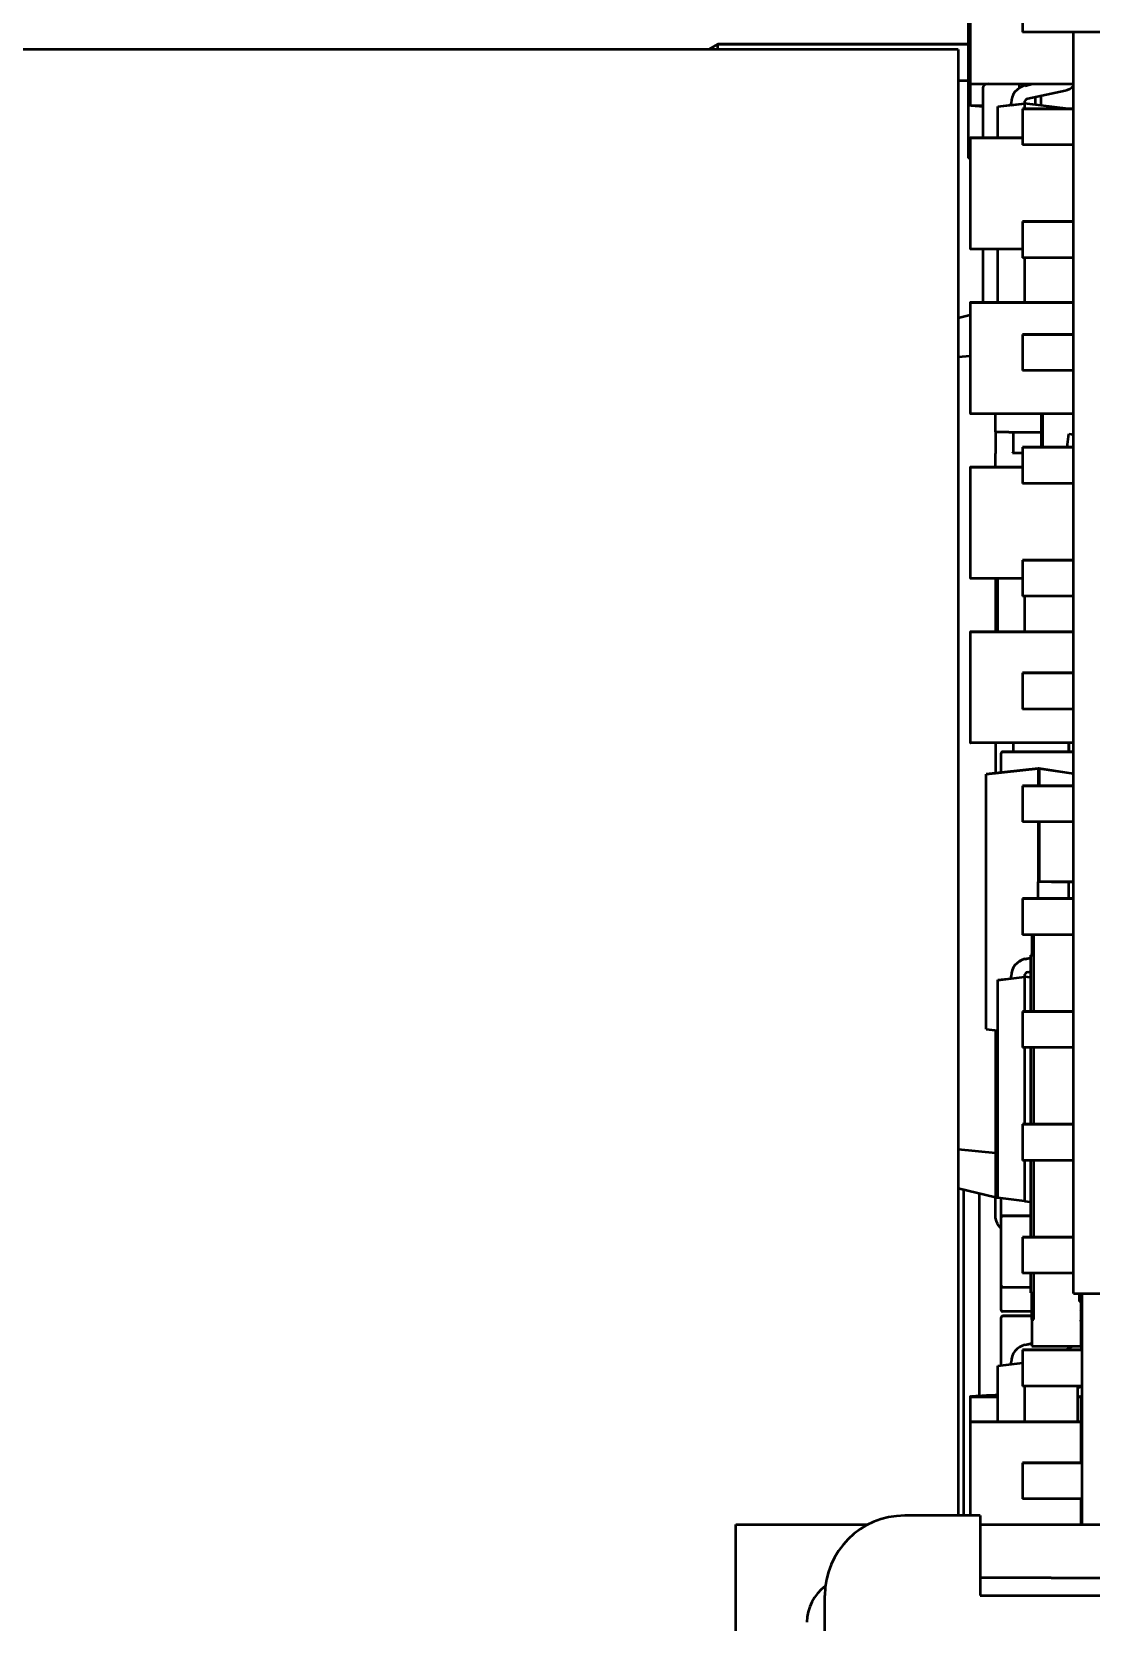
# Model space of a CAD drawing. Header units: millimetres. Extents: x 3100 to 5091, y 868 to 1900.
# Drawn here: x 3480.72 to 3492.64, y 1613.53 to 1631.43 of the extents above; entities that cross this region are included whole.
import ezdxf

# ---------------------------------------------------------------- set-up
doc = ezdxf.new("R2010")
doc.units = ezdxf.units.MM
doc.header["$LTSCALE"] = 1.8
doc.layers.add('외형선(ISO)', color=7, linetype='Continuous', lineweight=50)

msp = doc.modelspace()

# ---------------------------------------------------------------- linework, layer by layer
at = {"layer": '외형선(ISO)'}
for p, q in [((3491.255, 1633.433), (3491.255, 1630.004)), ((3491.275, 1632.084), (3491.275, 1630.844)), ((3491.866, 1631.83), (3491.866, 1631.424)), ((3492.44, 1631.424), (3491.866, 1631.424)), ((3492.44, 1631.426), (3492.74, 1631.426)), ((3492.44, 1617.226), (3492.44, 1631.426)), ((3488.33, 1631.226), (3488.436, 1631.288)), ((3488.436, 1631.288), (3488.33, 1631.226)), ((3488.436, 1631.287), (3488.33, 1631.226)), ((3488.33, 1631.226), (3488.436, 1631.287)), ((3488.436, 1631.287), (3488.33, 1631.226)), ((3488.331, 1631.226), (3488.436, 1631.287)), ((3488.436, 1631.287), (3488.331, 1631.226)), ((3488.331, 1631.226), (3488.436, 1631.287)), ((3488.331, 1631.226), (3488.436, 1631.287)), ((3488.436, 1631.287), (3488.331, 1631.226)), ((3491.255, 1631.288), (3488.436, 1631.288)), ((3488.436, 1631.288), (3491.255, 1631.288)), ((3488.436, 1631.287), (3488.436, 1631.288)), ((3488.436, 1631.288), (3488.436, 1631.288)), ((3491.255, 1631.287), (3488.436, 1631.287)), ((3488.436, 1631.287), (3491.255, 1631.287)), ((3488.436, 1631.287), (3488.436, 1631.287)), ((3491.255, 1631.287), (3488.436, 1631.287)), ((3488.436, 1631.287), (3491.255, 1631.287)), ((3488.436, 1631.287), (3488.436, 1631.287)), ((3491.255, 1631.287), (3488.436, 1631.287)), ((3488.436, 1631.287), (3491.255, 1631.287)), ((3488.436, 1631.287), (3488.436, 1631.287)), ((3491.255, 1631.287), (3488.436, 1631.287)), ((3488.436, 1631.287), (3488.436, 1631.287)), ((3491.255, 1631.287), (3488.436, 1631.287)), ((3488.436, 1631.287), (3488.436, 1631.287)), ((3488.436, 1631.287), (3488.436, 1631.287)), ((3488.436, 1631.287), (3488.436, 1631.287)), ((3488.436, 1631.226), (3488.436, 1631.287)), ((3491.14, 1631.226), (3479.94, 1631.226)), ((3491.14, 1631.226), (3491.14, 1614.726)), ((3491.14, 1630.88), (3491.255, 1630.88)), ((3491.275, 1630.844), (3491.275, 1630.6)), ((3491.28, 1630.839), (3492.44, 1630.839)), ((3491.422, 1630.234), (3491.422, 1630.802)), ((3491.422, 1630.802), (3491.422, 1630.802)), ((3491.486, 1630.839), (3491.447, 1630.832)), ((3491.832, 1630.795), (3491.832, 1630.839)), ((3491.894, 1630.82), (3491.977, 1630.839)), ((3491.894, 1630.82), (3491.977, 1630.839)), ((3491.894, 1630.82), (3491.976, 1630.839)), ((3491.894, 1630.82), (3491.976, 1630.839)), ((3491.894, 1630.82), (3491.976, 1630.839)), ((3491.894, 1630.82), (3491.976, 1630.839)), ((3491.894, 1630.821), (3491.975, 1630.839)), ((3491.894, 1630.821), (3491.975, 1630.839)), ((3491.927, 1630.674), (3492.346, 1630.767)), ((3492.012, 1630.606), (3492.012, 1630.693)), ((3492.075, 1630.598), (3492.075, 1630.707)), ((3491.422, 1630.595), (3491.28, 1630.595)), ((3491.587, 1630.584), (3491.887, 1630.621)), ((3491.587, 1630.584), (3491.737, 1630.603)), ((3491.587, 1630.234), (3491.587, 1630.584)), ((3491.587, 1630.584), (3491.587, 1630.584)), ((3491.737, 1630.625), (3491.737, 1630.625)), ((3491.737, 1630.602), (3491.737, 1630.625)), ((3491.737, 1630.625), (3491.737, 1630.625)), ((3491.737, 1630.625), (3491.737, 1630.625)), ((3491.737, 1630.625), (3491.737, 1630.625)), ((3491.737, 1630.625), (3491.737, 1630.625)), ((3491.737, 1630.625), (3491.737, 1630.625)), ((3491.737, 1630.625), (3491.737, 1630.625)), ((3491.737, 1630.602), (3491.887, 1630.621)), ((3492.44, 1630.561), (3491.866, 1630.561)), ((3491.866, 1630.561), (3491.866, 1630.56)), ((3491.866, 1630.561), (3491.866, 1630.561)), ((3491.866, 1630.561), (3492.44, 1630.561)), ((3491.866, 1630.56), (3492.44, 1630.56)), ((3491.866, 1630.56), (3491.866, 1630.154)), ((3491.866, 1630.56), (3491.866, 1630.56)), ((3492.44, 1630.56), (3491.866, 1630.56)), ((3491.887, 1630.621), (3491.887, 1630.625)), ((3491.887, 1630.621), (3491.887, 1630.621)), ((3492.381, 1630.561), (3491.887, 1630.621)), ((3492.376, 1630.561), (3491.887, 1630.621)), ((3491.887, 1630.621), (3491.887, 1630.561)), ((3491.275, 1630.229), (3491.275, 1628.989)), ((3491.866, 1630.234), (3491.28, 1630.234)), ((3491.28, 1630.234), (3491.28, 1630.234)), ((3491.28, 1630.234), (3491.866, 1630.234)), ((3492.44, 1630.154), (3491.866, 1630.154)), ((3491.275, 1630.004), (3491.255, 1630.004)), ((3492.44, 1629.291), (3491.866, 1629.291)), ((3491.866, 1629.291), (3491.866, 1629.29)), ((3491.866, 1629.291), (3491.866, 1629.291)), ((3491.866, 1629.291), (3492.44, 1629.291)), ((3491.866, 1629.29), (3492.44, 1629.29)), ((3491.866, 1629.29), (3491.866, 1628.884)), ((3492.44, 1629.29), (3491.866, 1629.29)), ((3491.866, 1629.29), (3491.866, 1629.29)), ((3491.28, 1628.984), (3491.866, 1628.984)), ((3491.422, 1628.38), (3491.422, 1628.984)), ((3491.587, 1628.38), (3491.587, 1628.984)), ((3492.44, 1628.884), (3491.866, 1628.884)), ((3491.887, 1628.884), (3491.887, 1628.38)), ((3491.275, 1628.375), (3491.275, 1627.135)), ((3492.44, 1628.38), (3491.28, 1628.38)), ((3491.28, 1628.38), (3491.28, 1628.38)), ((3491.28, 1628.38), (3492.44, 1628.38)), ((3491.275, 1628.237), (3491.14, 1628.205)), ((3491.275, 1628.236), (3491.14, 1628.203)), ((3492.44, 1628.021), (3491.866, 1628.021)), ((3491.866, 1628.021), (3491.866, 1628.02)), ((3491.866, 1628.021), (3491.866, 1628.021)), ((3491.866, 1628.021), (3492.44, 1628.021)), ((3491.866, 1628.02), (3492.44, 1628.02)), ((3491.866, 1628.02), (3491.866, 1627.614)), ((3492.44, 1628.02), (3491.866, 1628.02)), ((3491.866, 1628.02), (3491.866, 1628.02)), ((3491.275, 1627.776), (3491.14, 1627.763)), ((3492.44, 1627.614), (3491.866, 1627.614)), ((3491.28, 1627.13), (3492.44, 1627.13)), ((3491.561, 1626.93), (3491.561, 1627.13)), ((3492.075, 1627.13), (3492.075, 1626.751)), ((3492.095, 1626.751), (3492.095, 1627.13)), ((3491.562, 1626.929), (3491.562, 1626.68)), ((3491.712, 1626.919), (3492.075, 1626.919)), ((3491.762, 1626.919), (3491.762, 1626.689)), ((3492.368, 1626.751), (3492.389, 1626.9)), ((3492.389, 1626.9), (3492.44, 1626.893)), ((3492.389, 1626.9), (3492.389, 1626.9)), ((3492.389, 1626.9), (3492.44, 1626.893)), ((3492.389, 1626.9), (3492.44, 1626.893)), ((3492.389, 1626.9), (3492.389, 1626.9)), ((3492.389, 1626.9), (3492.44, 1626.893)), ((3492.389, 1626.9), (3492.389, 1626.9)), ((3492.389, 1626.9), (3492.44, 1626.893)), ((3492.389, 1626.9), (3492.389, 1626.9)), ((3492.389, 1626.9), (3492.44, 1626.893)), ((3492.389, 1626.9), (3492.389, 1626.9)), ((3492.389, 1626.9), (3492.44, 1626.893)), ((3492.389, 1626.9), (3492.389, 1626.9)), ((3492.389, 1626.9), (3492.44, 1626.893)), ((3492.389, 1626.9), (3492.389, 1626.9)), ((3491.561, 1626.526), (3491.561, 1626.68)), ((3491.564, 1626.687), (3491.564, 1626.687)), ((3491.833, 1626.689), (3491.866, 1626.689)), ((3492.44, 1626.751), (3491.866, 1626.751)), ((3491.866, 1626.751), (3491.866, 1626.751)), ((3491.866, 1626.751), (3492.44, 1626.751)), ((3491.866, 1626.751), (3491.866, 1626.75)), ((3491.866, 1626.75), (3492.44, 1626.75)), ((3491.866, 1626.75), (3491.866, 1626.344)), ((3492.44, 1626.75), (3491.866, 1626.75)), ((3491.866, 1626.75), (3491.866, 1626.75)), ((3491.275, 1626.521), (3491.275, 1625.281)), ((3491.866, 1626.526), (3491.28, 1626.526)), ((3491.28, 1626.526), (3491.28, 1626.526)), ((3491.28, 1626.526), (3491.866, 1626.526)), ((3492.44, 1626.344), (3491.866, 1626.344)), ((3492.44, 1625.481), (3491.866, 1625.481)), ((3491.866, 1625.481), (3491.866, 1625.481)), ((3491.866, 1625.481), (3492.44, 1625.481)), ((3491.866, 1625.481), (3491.866, 1625.48)), ((3491.866, 1625.48), (3492.44, 1625.48)), ((3491.866, 1625.48), (3491.866, 1625.074)), ((3492.44, 1625.48), (3491.866, 1625.48)), ((3491.866, 1625.48), (3491.866, 1625.48)), ((3491.28, 1625.276), (3491.866, 1625.276)), ((3491.562, 1625.276), (3491.562, 1624.672)), ((3491.587, 1624.672), (3491.587, 1625.276)), ((3492.44, 1625.074), (3491.866, 1625.074)), ((3491.887, 1625.074), (3491.887, 1624.672)), ((3491.275, 1624.667), (3491.275, 1623.427)), ((3492.44, 1624.672), (3491.28, 1624.672)), ((3491.28, 1624.672), (3492.44, 1624.672)), ((3491.28, 1624.672), (3491.28, 1624.672)), ((3491.768, 1624.667), (3491.768, 1624.667)), ((3491.887, 1624.672), (3491.887, 1624.672)), ((3492.032, 1624.667), (3492.032, 1624.667)), ((3492.44, 1624.211), (3491.866, 1624.211)), ((3491.866, 1624.211), (3491.866, 1624.211)), ((3491.866, 1624.211), (3492.44, 1624.211)), ((3491.866, 1624.211), (3491.866, 1624.21)), ((3491.866, 1624.21), (3492.44, 1624.21)), ((3491.866, 1624.21), (3491.866, 1623.804)), ((3492.44, 1624.21), (3491.866, 1624.21)), ((3491.866, 1624.21), (3491.866, 1624.21)), ((3492.44, 1623.804), (3491.866, 1623.804)), ((3492.44, 1623.422), (3491.28, 1623.422)), ((3491.562, 1623.422), (3491.562, 1623.083)), ((3491.762, 1623.422), (3491.762, 1623.322)), ((3492.387, 1623.422), (3492.387, 1623.322)), ((3492.388, 1623.322), (3492.388, 1623.422)), ((3491.625, 1623.306), (3491.625, 1623.306)), ((3491.625, 1623.09), (3491.625, 1623.306)), ((3492.44, 1623.322), (3491.641, 1623.322)), ((3491.641, 1623.322), (3492.44, 1623.322)), ((3491.641, 1623.322), (3491.641, 1623.322)), ((3492.44, 1623.322), (3491.641, 1623.322)), ((3491.641, 1623.322), (3491.641, 1623.322)), ((3491.457, 1623.072), (3492.041, 1623.136)), ((3492.041, 1623.136), (3491.457, 1623.071)), ((3491.457, 1623.071), (3491.457, 1623.072)), ((3491.457, 1620.2), (3491.457, 1623.071)), ((3492.055, 1623.136), (3492.041, 1623.136)), ((3492.041, 1623.136), (3492.041, 1622.941)), ((3492.041, 1623.136), (3492.055, 1623.136)), ((3492.041, 1623.136), (3492.041, 1623.136)), ((3492.055, 1623.136), (3492.44, 1623.077)), ((3492.055, 1623.136), (3492.055, 1622.941)), ((3492.055, 1623.136), (3492.055, 1623.136)), ((3492.44, 1623.076), (3492.055, 1623.136)), ((3492.44, 1622.941), (3491.866, 1622.941)), ((3491.866, 1622.941), (3491.866, 1622.941)), ((3491.866, 1622.941), (3492.44, 1622.941)), ((3491.866, 1622.941), (3491.866, 1622.94)), ((3491.866, 1622.94), (3492.44, 1622.94)), ((3491.866, 1622.94), (3491.866, 1622.534)), ((3492.44, 1622.94), (3491.866, 1622.94)), ((3491.866, 1622.94), (3491.866, 1622.94)), ((3492.44, 1622.534), (3491.866, 1622.534)), ((3492.041, 1622.534), (3492.041, 1621.861)), ((3492.055, 1622.534), (3492.055, 1621.861)), ((3492.055, 1621.861), (3492.041, 1621.861)), ((3492.041, 1621.671), (3492.041, 1621.861)), ((3492.191, 1621.861), (3492.055, 1621.861)), ((3492.44, 1621.861), (3492.387, 1621.861)), ((3492.387, 1621.671), (3492.387, 1621.861)), ((3492.44, 1621.671), (3491.866, 1621.671)), ((3491.866, 1621.671), (3491.866, 1621.671)), ((3491.866, 1621.671), (3492.44, 1621.671)), ((3491.866, 1621.671), (3491.866, 1621.67)), ((3491.866, 1621.67), (3492.44, 1621.67)), ((3491.866, 1621.67), (3491.866, 1621.264)), ((3492.44, 1621.67), (3491.866, 1621.67)), ((3491.866, 1621.67), (3491.866, 1621.67)), ((3492.44, 1621.264), (3491.866, 1621.264)), ((3491.972, 1621.264), (3491.972, 1621.034)), ((3491.992, 1621.034), (3491.992, 1621.264)), ((3491.957, 1621.034), (3491.972, 1621.034)), ((3491.992, 1621.034), (3491.957, 1621.034)), ((3491.957, 1621.034), (3491.957, 1620.401)), ((3491.957, 1621.034), (3491.957, 1621.034)), ((3491.972, 1621.034), (3491.992, 1621.034)), ((3491.992, 1620.401), (3491.992, 1621.034)), ((3491.894, 1620.991), (3491.957, 1621.005)), ((3491.894, 1620.991), (3491.957, 1621.005)), ((3491.894, 1620.991), (3491.957, 1621.005)), ((3491.894, 1620.991), (3491.957, 1621.005)), ((3491.894, 1620.991), (3491.957, 1621.005)), ((3491.894, 1620.99), (3491.957, 1621.004)), ((3491.894, 1620.99), (3491.957, 1621.004)), ((3491.894, 1620.99), (3491.957, 1621.004)), ((3491.927, 1620.844), (3491.957, 1620.851)), ((3491.587, 1620.754), (3491.887, 1620.791)), ((3491.587, 1620.755), (3491.737, 1620.773)), ((3491.587, 1620.754), (3491.587, 1620.755)), ((3491.587, 1618.301), (3491.587, 1620.754)), ((3491.737, 1620.795), (3491.737, 1620.796)), ((3491.737, 1620.795), (3491.737, 1620.795)), ((3491.737, 1620.772), (3491.737, 1620.795)), ((3491.737, 1620.795), (3491.737, 1620.795)), ((3491.737, 1620.795), (3491.737, 1620.795)), ((3491.737, 1620.795), (3491.737, 1620.795)), ((3491.737, 1620.795), (3491.737, 1620.795)), ((3491.737, 1620.795), (3491.737, 1620.795)), ((3491.737, 1620.772), (3491.887, 1620.791)), ((3491.887, 1620.791), (3491.887, 1620.795)), ((3491.887, 1620.791), (3491.887, 1620.791)), ((3491.957, 1620.783), (3491.887, 1620.791)), ((3491.957, 1620.782), (3491.887, 1620.791)), ((3491.887, 1620.791), (3491.887, 1620.401)), ((3492.44, 1620.401), (3491.866, 1620.401)), ((3491.866, 1620.401), (3491.866, 1620.401)), ((3491.866, 1620.401), (3492.44, 1620.401)), ((3491.866, 1620.401), (3491.866, 1620.4)), ((3491.866, 1620.4), (3492.44, 1620.4)), ((3491.866, 1620.4), (3491.866, 1619.994)), ((3492.44, 1620.4), (3491.866, 1620.4)), ((3491.866, 1620.4), (3491.866, 1620.4)), ((3491.457, 1620.2), (3491.587, 1620.186)), ((3491.562, 1620.189), (3491.562, 1618.805)), ((3492.44, 1619.994), (3491.866, 1619.994)), ((3491.887, 1619.994), (3491.887, 1619.131)), ((3491.957, 1619.994), (3491.957, 1619.131)), ((3491.992, 1619.131), (3491.992, 1619.994)), ((3492.44, 1619.131), (3491.866, 1619.131)), ((3491.866, 1619.131), (3491.866, 1619.131)), ((3491.866, 1619.131), (3492.44, 1619.131)), ((3491.866, 1619.131), (3491.866, 1619.13)), ((3491.866, 1619.13), (3492.44, 1619.13)), ((3491.866, 1619.13), (3491.866, 1618.724)), ((3492.44, 1619.13), (3491.866, 1619.13)), ((3491.866, 1619.13), (3491.866, 1619.13)), ((3491.562, 1618.805), (3491.14, 1618.846)), ((3491.562, 1618.805), (3491.562, 1618.305)), ((3491.587, 1618.805), (3491.562, 1618.805)), ((3492.44, 1618.724), (3491.866, 1618.724)), ((3491.887, 1618.724), (3491.887, 1618.264)), ((3491.957, 1618.724), (3491.957, 1617.861)), ((3491.992, 1617.861), (3491.992, 1618.724)), ((3491.562, 1618.305), (3491.14, 1618.406)), ((3491.203, 1618.391), (3491.203, 1614.726)), ((3491.383, 1616.075), (3491.383, 1618.347)), ((3491.562, 1618.305), (3491.587, 1618.305)), ((3491.562, 1618.104), (3491.562, 1618.305)), ((3491.887, 1618.264), (3491.587, 1618.301)), ((3491.625, 1618.083), (3491.625, 1618.297)), ((3491.887, 1618.264), (3491.957, 1618.256)), ((3491.625, 1618.083), (3491.625, 1618.083)), ((3491.625, 1617.315), (3491.625, 1618.083)), ((3491.957, 1618.099), (3491.641, 1618.099)), ((3491.641, 1618.099), (3491.957, 1618.099)), ((3491.641, 1618.099), (3491.641, 1618.099)), ((3491.957, 1618.099), (3491.641, 1618.099)), ((3491.641, 1618.099), (3491.641, 1618.099)), ((3492.44, 1617.861), (3491.866, 1617.861)), ((3491.866, 1617.861), (3491.866, 1617.861)), ((3491.866, 1617.861), (3492.44, 1617.861)), ((3491.866, 1617.861), (3491.866, 1617.86)), ((3491.866, 1617.86), (3492.44, 1617.86)), ((3491.866, 1617.86), (3491.866, 1617.454)), ((3492.44, 1617.86), (3491.866, 1617.86)), ((3491.866, 1617.86), (3491.866, 1617.86)), ((3492.44, 1617.454), (3491.866, 1617.454)), ((3491.957, 1617.454), (3491.957, 1617.234)), ((3491.992, 1617.234), (3491.992, 1617.454)), ((3491.625, 1617.038), (3491.625, 1617.315)), ((3491.641, 1617.299), (3491.957, 1617.299)), ((3491.957, 1617.234), (3491.992, 1617.234)), ((3491.972, 1616.934), (3491.972, 1617.234)), ((3491.992, 1616.934), (3491.992, 1617.234)), ((3492.44, 1617.226), (3492.74, 1617.226)), ((3492.502, 1617.226), (3492.502, 1617.134)), ((3492.522, 1617.134), (3492.502, 1617.134)), ((3492.522, 1617.134), (3492.502, 1617.134)), ((3492.522, 1617.134), (3492.522, 1617.134)), ((3492.522, 1617.134), (3492.522, 1616.634)), ((3492.525, 1617.226), (3492.525, 1617.038)), ((3492.537, 1614.626), (3492.537, 1617.226)), ((3491.625, 1616.957), (3491.625, 1616.957)), ((3491.625, 1616.416), (3491.625, 1616.957)), ((3491.972, 1617.022), (3491.641, 1617.022)), ((3491.972, 1616.973), (3491.641, 1616.973)), ((3491.641, 1616.973), (3491.972, 1616.973)), ((3491.641, 1616.973), (3491.641, 1616.973)), ((3491.972, 1616.973), (3491.641, 1616.973)), ((3491.641, 1616.973), (3491.641, 1616.973)), ((3491.972, 1616.934), (3491.992, 1616.934)), ((3491.972, 1616.934), (3491.972, 1616.634)), ((3491.972, 1616.934), (3491.992, 1616.934)), ((3491.972, 1616.934), (3491.972, 1616.934)), ((3492.522, 1617.026), (3492.537, 1617.024)), ((3492.522, 1617.026), (3492.537, 1617.024)), ((3492.522, 1617.026), (3492.537, 1617.024)), ((3492.522, 1617.026), (3492.537, 1617.024)), ((3492.522, 1617.026), (3492.537, 1617.024)), ((3492.522, 1617.026), (3492.537, 1617.024)), ((3492.522, 1617.026), (3492.537, 1617.024)), ((3492.522, 1617.026), (3492.537, 1617.024)), ((3492.522, 1616.915), (3492.537, 1617.024)), ((3492.525, 1616.937), (3492.525, 1616.591)), ((3492.537, 1617.024), (3492.537, 1617.024)), ((3492.537, 1617.024), (3492.537, 1617.024)), ((3492.537, 1617.024), (3492.537, 1617.024)), ((3492.537, 1616.77), (3492.525, 1616.77)), ((3492.525, 1616.77), (3492.537, 1616.77)), ((3492.525, 1616.77), (3492.537, 1616.77)), ((3492.537, 1616.77), (3492.525, 1616.77)), ((3492.537, 1616.591), (3491.866, 1616.591)), ((3491.866, 1616.591), (3491.866, 1616.591)), ((3491.866, 1616.591), (3492.537, 1616.591)), ((3491.866, 1616.591), (3491.866, 1616.59)), ((3491.866, 1616.59), (3492.537, 1616.59)), ((3491.866, 1616.59), (3491.866, 1616.184)), ((3492.537, 1616.59), (3491.866, 1616.59)), ((3491.866, 1616.59), (3491.866, 1616.59)), ((3491.894, 1616.647), (3491.972, 1616.665)), ((3491.894, 1616.647), (3491.972, 1616.665)), ((3491.894, 1616.647), (3491.972, 1616.665)), ((3491.894, 1616.647), (3491.972, 1616.665)), ((3491.894, 1616.647), (3491.972, 1616.664)), ((3491.894, 1616.647), (3491.972, 1616.664)), ((3491.894, 1616.647), (3491.972, 1616.664)), ((3491.894, 1616.647), (3491.972, 1616.664)), ((3491.972, 1616.634), (3492.522, 1616.634)), ((3492.332, 1616.591), (3492.346, 1616.594)), ((3491.587, 1616.411), (3491.866, 1616.445)), ((3491.587, 1616.411), (3491.737, 1616.43)), ((3491.587, 1615.782), (3491.587, 1616.411)), ((3491.587, 1616.411), (3491.587, 1616.411)), ((3491.737, 1616.452), (3491.737, 1616.452)), ((3491.737, 1616.429), (3491.737, 1616.452)), ((3491.737, 1616.452), (3491.737, 1616.452)), ((3491.737, 1616.452), (3491.737, 1616.452)), ((3491.737, 1616.452), (3491.737, 1616.452)), ((3491.737, 1616.452), (3491.737, 1616.452)), ((3491.737, 1616.452), (3491.737, 1616.452)), ((3491.737, 1616.452), (3491.737, 1616.452)), ((3491.737, 1616.429), (3491.866, 1616.445)), ((3491.275, 1616.062), (3491.275, 1616.062)), ((3491.275, 1616.062), (3491.275, 1615.777)), ((3491.28, 1616.062), (3491.587, 1616.062)), ((3492.537, 1616.184), (3491.866, 1616.184)), ((3491.887, 1616.184), (3491.887, 1615.782)), ((3492.487, 1615.782), (3492.487, 1616.184)), ((3492.487, 1616.173), (3492.509, 1616.173)), ((3492.487, 1616.062), (3492.52, 1616.062)), ((3492.525, 1616.062), (3492.525, 1616.062)), ((3492.525, 1615.777), (3492.525, 1616.062)), ((3492.487, 1615.849), (3492.488, 1615.849)), ((3492.488, 1615.782), (3492.488, 1615.849)), ((3492.488, 1615.849), (3492.488, 1615.849)), ((3491.275, 1615.777), (3491.275, 1614.726)), ((3492.52, 1615.782), (3491.28, 1615.782)), ((3491.28, 1615.782), (3491.28, 1615.782)), ((3491.28, 1615.782), (3492.52, 1615.782)), ((3492.52, 1615.782), (3492.52, 1615.782)), ((3492.525, 1615.321), (3492.525, 1615.777)), ((3492.537, 1615.5), (3492.525, 1615.5)), ((3492.525, 1615.5), (3492.537, 1615.5)), ((3492.525, 1615.5), (3492.537, 1615.5)), ((3492.537, 1615.5), (3492.525, 1615.5)), ((3492.537, 1615.321), (3491.866, 1615.321)), ((3491.866, 1615.321), (3491.866, 1615.321)), ((3491.866, 1615.321), (3492.537, 1615.321)), ((3491.866, 1615.321), (3491.866, 1615.32)), ((3491.866, 1615.32), (3491.866, 1614.914)), ((3491.866, 1615.32), (3491.866, 1615.32)), ((3491.866, 1615.32), (3492.537, 1615.32)), ((3492.537, 1615.32), (3491.866, 1615.32)), ((3492.537, 1614.914), (3491.866, 1614.914)), ((3492.525, 1614.626), (3492.525, 1614.914)), ((3488.64, 1614.626), (3490.128, 1614.626)), ((3488.64, 1611.351), (3488.64, 1614.626)), ((3491.39, 1614.726), (3490.54, 1614.726)), ((3491.39, 1614.726), (3491.39, 1613.826)), ((3491.39, 1614.626), (3492.19, 1614.626)), ((3492.19, 1614.626), (3497.99, 1614.626)), ((3492.19, 1614.026), (3491.39, 1614.026)), ((3492.19, 1614.026), (3493.04, 1614.026)), ((3489.64, 1611.676), (3489.64, 1613.826)), ((3491.39, 1613.826), (3494.34, 1613.826))]:
    msp.add_line(p, q, dxfattribs=at)
for centre, radius, start, end in [((3491.28, 1630.844), 0.005, 180, 270.0199), ((3491.452, 1630.802), 0.03, 100, 180), ((3491.937, 1630.625), 0.2, 102.5361, 180), ((3491.937, 1630.625), 0.2, 102.5361, 180), ((3491.937, 1630.625), 0.2, 102.5361, 180), ((3491.937, 1630.625), 0.2, 102.5361, 180), ((3491.937, 1630.625), 0.2, 102.5361, 180), ((3491.937, 1630.625), 0.2, 102.5361, 180), ((3491.937, 1630.625), 0.2, 102.5361, 180), ((3491.937, 1630.625), 0.2, 102.5361, 180), ((3492.303, 1630.962), 0.2, 282.5361, 313.477), ((3491.937, 1630.625), 0.05, 102.5361, 180), ((3491.28, 1628.989), 0.005, 180, 270.0199), ((3491.28, 1627.135), 0.005, 180, 270.0199), ((3491.571, 1626.68), 0.01, 134.6371, 179.9989), ((3491.28, 1625.281), 0.005, 180, 270.0199), ((3491.28, 1624.667), 0.005, 90, 180.0142), ((3491.641, 1623.306), 0.016, 90, 180), ((3491.641, 1623.306), 0.016, 90, 180), ((3491.937, 1620.795), 0.2, 102.5361, 180), ((3491.937, 1620.795), 0.2, 102.5361, 180), ((3491.937, 1620.795), 0.2, 102.5361, 180), ((3491.937, 1620.796), 0.2, 102.5361, 180), ((3491.937, 1620.795), 0.2, 102.5361, 180), ((3491.937, 1620.795), 0.2, 102.5361, 180), ((3491.937, 1620.795), 0.2, 102.5361, 180), ((3491.937, 1620.795), 0.2, 102.5361, 180), ((3491.937, 1620.795), 0.05, 102.5361, 180), ((3491.641, 1618.083), 0.016, 90, 180), ((3491.641, 1618.083), 0.016, 90, 180), ((3491.641, 1617.315), 0.016, 180, 270), ((3491.641, 1617.038), 0.016, 180, 270), ((3491.641, 1616.957), 0.016, 90, 180), ((3491.641, 1616.957), 0.016, 90, 180), ((3492.509, 1617.038), 0.016, 323.5536, 0), ((3491.937, 1616.452), 0.2, 102.5361, 180), ((3491.937, 1616.452), 0.2, 102.5361, 180), ((3491.937, 1616.452), 0.2, 102.5361, 180), ((3491.937, 1616.452), 0.2, 102.5361, 180), ((3491.937, 1616.452), 0.2, 102.5361, 180), ((3491.937, 1616.452), 0.2, 102.5361, 180), ((3491.937, 1616.452), 0.2, 102.5361, 180), ((3491.937, 1616.452), 0.2, 102.5361, 180), ((3492.303, 1616.789), 0.2, 282.5361, 309.1219), ((3492.509, 1616.189), 0.016, 270, 341.7027), ((3490.54, 1613.826), 0.9, 90, 180), ((3489.94, 1613.526), 0.5, 126.0029, 180)]:
    msp.add_arc(centre, radius, start, end, dxfattribs=at)
for centre, major_axis, ratio, start_param, end_param in [((3737.698, 1878.154), (-246.418, -247.56), 0.000134, 0.000154, 0.001655), ((3246.361, 1364.981), (246.159, 251.087), 0.000131, 0.000149, 0.00164)]:
    msp.add_ellipse(centre, major_axis=major_axis, ratio=ratio, start_param=start_param, end_param=end_param, dxfattribs=at)
for points, knots in [([(3491.28, 1630.595), (3491.279, 1630.595), (3491.277, 1630.596), (3491.276, 1630.597), (3491.276, 1630.597), (3491.276, 1630.598), (3491.276, 1630.598), (3491.275, 1630.599), (3491.275, 1630.599), (3491.275, 1630.599), (3491.275, 1630.599), (3491.275, 1630.6), (3491.275, 1630.6), (3491.275, 1630.6), (3491.275, 1630.6), (3491.275, 1630.6), (3491.275, 1630.6), (3491.275, 1630.6), (3491.275, 1630.6), (3491.275, 1630.6), (3491.275, 1630.6), (3491.275, 1630.6)], [0.0000000028, 0.0000000028, 0.0000000028, 0.0000000028, 0.0004738719, 0.0004738719, 0.0004738719, 0.0007108064, 0.0007108064, 0.0007108064, 0.0008292737, 0.0008292737, 0.0008292737, 0.0008885073, 0.0008885073, 0.0008885073, 0.0009181242, 0.0009181242, 0.0009181242, 0.0009329326, 0.0009329326, 0.0009329326, 0.000947741, 0.000947741, 0.000947741, 0.000947741]), ([(3491.422, 1630.585), (3491.406, 1630.586), (3491.39, 1630.587), (3491.358, 1630.589), (3491.341, 1630.59), (3491.32, 1630.592), (3491.315, 1630.592), (3491.306, 1630.593), (3491.302, 1630.593), (3491.296, 1630.594), (3491.294, 1630.594), (3491.29, 1630.594), (3491.288, 1630.594), (3491.285, 1630.594), (3491.284, 1630.595), (3491.282, 1630.595), (3491.281, 1630.595), (3491.28, 1630.595), (3491.28, 1630.595), (3491.28, 1630.595)], [0.11674387, 0.11674387, 0.11674387, 0.11674387, 0.1215643, 0.1215643, 0.12650884, 0.12650884, 0.12804141, 0.12804141, 0.12943675, 0.12943675, 0.13022654, 0.13022654, 0.13182033, 0.13182033, 0.13339101, 0.13339101, 0.13738455, 0.13738455, 0.13781605, 0.13781605, 0.13781605, 0.13781605]), ([(3491.28, 1630.234), (3491.279, 1630.234), (3491.277, 1630.234), (3491.276, 1630.233), (3491.276, 1630.232), (3491.276, 1630.232), (3491.276, 1630.231), (3491.275, 1630.231), (3491.275, 1630.231), (3491.275, 1630.23), (3491.275, 1630.23), (3491.275, 1630.23), (3491.275, 1630.23), (3491.275, 1630.23), (3491.275, 1630.23), (3491.275, 1630.23), (3491.275, 1630.23), (3491.275, 1630.23), (3491.275, 1630.23), (3491.275, 1630.229), (3491.275, 1630.229), (3491.275, 1630.229)], [0.0000000028, 0.0000000028, 0.0000000028, 0.0000000028, 0.0004738719, 0.0004738719, 0.0004738719, 0.0007108064, 0.0007108064, 0.0007108064, 0.0008292737, 0.0008292737, 0.0008292737, 0.0008885073, 0.0008885073, 0.0008885073, 0.0009181242, 0.0009181242, 0.0009181242, 0.0009329326, 0.0009329326, 0.0009329326, 0.000947741, 0.000947741, 0.000947741, 0.000947741]), ([(3491.28, 1628.38), (3491.279, 1628.38), (3491.277, 1628.379), (3491.276, 1628.378), (3491.276, 1628.378), (3491.276, 1628.377), (3491.276, 1628.377), (3491.275, 1628.377), (3491.275, 1628.376), (3491.275, 1628.376), (3491.275, 1628.376), (3491.275, 1628.376), (3491.275, 1628.376), (3491.275, 1628.376), (3491.275, 1628.375), (3491.275, 1628.375), (3491.275, 1628.375), (3491.275, 1628.375), (3491.275, 1628.375), (3491.275, 1628.375), (3491.275, 1628.375), (3491.275, 1628.375)], [0.0000000028, 0.0000000028, 0.0000000028, 0.0000000028, 0.0004738719, 0.0004738719, 0.0004738719, 0.0007108064, 0.0007108064, 0.0007108064, 0.0008292737, 0.0008292737, 0.0008292737, 0.0008885073, 0.0008885073, 0.0008885073, 0.0009181242, 0.0009181242, 0.0009181242, 0.0009329326, 0.0009329326, 0.0009329326, 0.000947741, 0.000947741, 0.000947741, 0.000947741]), ([(3491.712, 1626.919), (3491.692, 1626.919), (3491.673, 1626.919), (3491.639, 1626.919), (3491.624, 1626.919), (3491.599, 1626.919), (3491.589, 1626.919), (3491.576, 1626.919), (3491.572, 1626.919), (3491.571, 1626.919), (3491.571, 1626.919), (3491.571, 1626.919), (3491.571, 1626.919), (3491.571, 1626.919), (3491.571, 1626.919), (3491.571, 1626.92), (3491.571, 1626.92), (3491.571, 1626.92), (3491.571, 1626.92), (3491.57, 1626.92), (3491.569, 1626.92), (3491.568, 1626.92), (3491.567, 1626.921), (3491.565, 1626.922), (3491.564, 1626.922), (3491.563, 1626.924), (3491.563, 1626.925), (3491.562, 1626.927), (3491.562, 1626.928), (3491.561, 1626.929), (3491.561, 1626.929), (3491.561, 1626.93)], [0, 0, 0, 0, 0.0061646, 0.0061646, 0.01221489, 0.01221489, 0.01826944, 0.01826944, 0.02432359, 0.02432359, 0.0245472, 0.0245472, 0.02463135, 0.02463135, 0.02466983, 0.02466983, 0.02468896, 0.02468896, 0.0247276, 0.0247276, 0.02488285, 0.02488285, 0.0251908, 0.0251908, 0.02550307, 0.02550307, 0.02582185, 0.02582185, 0.02614048, 0.02614048, 0.0261908, 0.0261908, 0.0261908, 0.0261908]), ([(3491.752, 1626.689), (3491.752, 1626.689), (3491.752, 1626.689), (3491.752, 1626.689), (3491.752, 1626.689), (3491.752, 1626.689), (3491.753, 1626.689), (3491.756, 1626.689), (3491.76, 1626.689), (3491.771, 1626.689), (3491.779, 1626.689), (3491.796, 1626.689), (3491.806, 1626.689), (3491.822, 1626.689), (3491.827, 1626.689), (3491.833, 1626.689)], [0.00177167, 0.00177167, 0.00177167, 0.00177167, 0.0017938, 0.0017938, 0.00224512, 0.00224512, 0.00360109, 0.00360109, 0.00706667, 0.00706667, 0.01056814, 0.01056814, 0.01407268, 0.01407268, 0.01581527, 0.01581527, 0.01581527, 0.01581527]), ([(3491.28, 1626.526), (3491.279, 1626.526), (3491.277, 1626.525), (3491.276, 1626.524), (3491.276, 1626.524), (3491.276, 1626.523), (3491.276, 1626.523), (3491.275, 1626.522), (3491.275, 1626.522), (3491.275, 1626.522), (3491.275, 1626.522), (3491.275, 1626.522), (3491.275, 1626.521), (3491.275, 1626.521), (3491.275, 1626.521), (3491.275, 1626.521), (3491.275, 1626.521), (3491.275, 1626.521), (3491.275, 1626.521), (3491.275, 1626.521), (3491.275, 1626.521), (3491.275, 1626.521)], [0.0000000028, 0.0000000028, 0.0000000028, 0.0000000028, 0.0004738719, 0.0004738719, 0.0004738719, 0.0007108064, 0.0007108064, 0.0007108064, 0.0008292737, 0.0008292737, 0.0008292737, 0.0008885073, 0.0008885073, 0.0008885073, 0.0009181242, 0.0009181242, 0.0009181242, 0.0009329326, 0.0009329326, 0.0009329326, 0.000947741, 0.000947741, 0.000947741, 0.000947741]), ([(3491.275, 1623.427), (3491.275, 1623.427), (3491.275, 1623.427), (3491.275, 1623.427), (3491.275, 1623.425), (3491.277, 1623.422), (3491.28, 1623.422)], [-0.0000046349, -0.0000046349, -0.0000046349, -0.0000046349, 0.0000103556, 0.0000103556, 0.0000103556, 0.0009547571, 0.0009547571, 0.0009547571, 0.0009547571]), ([(3491.625, 1617.958), (3491.624, 1617.959), (3491.622, 1617.961), (3491.608, 1617.975), (3491.597, 1617.989), (3491.58, 1618.019), (3491.573, 1618.036), (3491.564, 1618.069), (3491.562, 1618.087), (3491.562, 1618.104)], [5.4632099, 5.4632099, 5.4632099, 5.4632099, 5.4989384, 5.4989384, 5.760354, 5.760354, 6.0217697, 6.0217697, 6.2831853, 6.2831853, 6.2831853, 6.2831853]), ([(3491.28, 1616.067), (3491.279, 1616.067), (3491.277, 1616.066), (3491.276, 1616.065), (3491.276, 1616.065), (3491.276, 1616.064), (3491.276, 1616.064), (3491.275, 1616.063), (3491.275, 1616.063), (3491.275, 1616.063), (3491.275, 1616.063), (3491.275, 1616.063), (3491.275, 1616.062), (3491.275, 1616.062), (3491.275, 1616.062), (3491.275, 1616.062), (3491.275, 1616.062), (3491.275, 1616.062), (3491.275, 1616.062), (3491.275, 1616.062), (3491.275, 1616.062), (3491.275, 1616.062)], [0.0000203812, 0.0000203812, 0.0000203812, 0.0000203812, 0.0004738719, 0.0004738719, 0.0004738719, 0.0007108064, 0.0007108064, 0.0007108064, 0.0008292737, 0.0008292737, 0.0008292737, 0.0008885073, 0.0008885073, 0.0008885073, 0.0009181242, 0.0009181242, 0.0009181242, 0.0009329326, 0.0009329326, 0.0009329326, 0.000947741, 0.000947741, 0.000947741, 0.000947741]), ([(3491.28, 1616.067), (3491.281, 1616.067), (3491.281, 1616.067), (3491.284, 1616.068), (3491.286, 1616.068), (3491.291, 1616.068), (3491.292, 1616.068), (3491.295, 1616.068), (3491.297, 1616.069), (3491.303, 1616.069), (3491.308, 1616.069), (3491.318, 1616.07), (3491.323, 1616.071), (3491.34, 1616.072), (3491.351, 1616.073), (3491.396, 1616.076), (3491.43, 1616.078), (3491.505, 1616.082), (3491.546, 1616.084), (3491.587, 1616.086)], [0, 0, 0, 0, 0.00393449, 0.00393449, 0.00690129, 0.00690129, 0.00770086, 0.00770086, 0.00849379, 0.00849379, 0.01010357, 0.01010357, 0.01168245, 0.01168245, 0.01507668, 0.01507668, 0.02524566, 0.02524566, 0.03762738, 0.03762738, 0.03762738, 0.03762738]), ([(3492.487, 1616.07), (3492.489, 1616.07), (3492.49, 1616.07), (3492.495, 1616.069), (3492.499, 1616.069), (3492.504, 1616.068), (3492.506, 1616.068), (3492.511, 1616.068), (3492.513, 1616.068), (3492.515, 1616.068), (3492.516, 1616.068), (3492.519, 1616.067), (3492.52, 1616.067), (3492.521, 1616.067)], [0.12774424, 0.12774424, 0.12774424, 0.12774424, 0.12809148, 0.12809148, 0.12945419, 0.12945419, 0.13024732, 0.13024732, 0.13184769, 0.13184769, 0.13342485, 0.13342485, 0.13781858, 0.13781858, 0.13781858, 0.13781858]), ([(3492.525, 1616.062), (3492.525, 1616.062), (3492.525, 1616.062), (3492.525, 1616.062), (3492.525, 1616.064), (3492.523, 1616.067), (3492.52, 1616.067)], [-0.0000046349, -0.0000046349, -0.0000046349, -0.0000046349, 0.0000103531, 0.0000103531, 0.0000103531, 0.0009343901, 0.0009343901, 0.0009343901, 0.0009343901]), ([(3491.28, 1615.782), (3491.279, 1615.782), (3491.277, 1615.781), (3491.276, 1615.78), (3491.276, 1615.78), (3491.276, 1615.779), (3491.276, 1615.778), (3491.275, 1615.778), (3491.275, 1615.778), (3491.275, 1615.778), (3491.275, 1615.778), (3491.275, 1615.777), (3491.275, 1615.777), (3491.275, 1615.777), (3491.275, 1615.777), (3491.275, 1615.777), (3491.275, 1615.777), (3491.275, 1615.777), (3491.275, 1615.777), (3491.275, 1615.777), (3491.275, 1615.777), (3491.275, 1615.777)], [0.0000000028, 0.0000000028, 0.0000000028, 0.0000000028, 0.0004738719, 0.0004738719, 0.0004738719, 0.0007108064, 0.0007108064, 0.0007108064, 0.0008292737, 0.0008292737, 0.0008292737, 0.0008885073, 0.0008885073, 0.0008885073, 0.0009181242, 0.0009181242, 0.0009181242, 0.0009329326, 0.0009329326, 0.0009329326, 0.000947741, 0.000947741, 0.000947741, 0.000947741]), ([(3492.525, 1615.777), (3492.525, 1615.777), (3492.525, 1615.777), (3492.525, 1615.777), (3492.525, 1615.779), (3492.523, 1615.782), (3492.52, 1615.782)], [-0.0000046349, -0.0000046349, -0.0000046349, -0.0000046349, 0.0000103531, 0.0000103531, 0.0000103531, 0.0009545967, 0.0009545967, 0.0009545967, 0.0009545967])]:
    msp.add_open_spline(points, degree=3, knots=knots, dxfattribs=at)
for points in [[(3492.387, 1621.861), (3492.387, 1621.861), (3492.042, 1621.861), (3492.041, 1621.861)], [(3492.191, 1621.861), (3492.202, 1621.861), (3492.342, 1621.861), (3492.44, 1621.861)]]:
    msp.add_open_spline(points, degree=3, dxfattribs=at)

doc.saveas('drawing.dxf')
